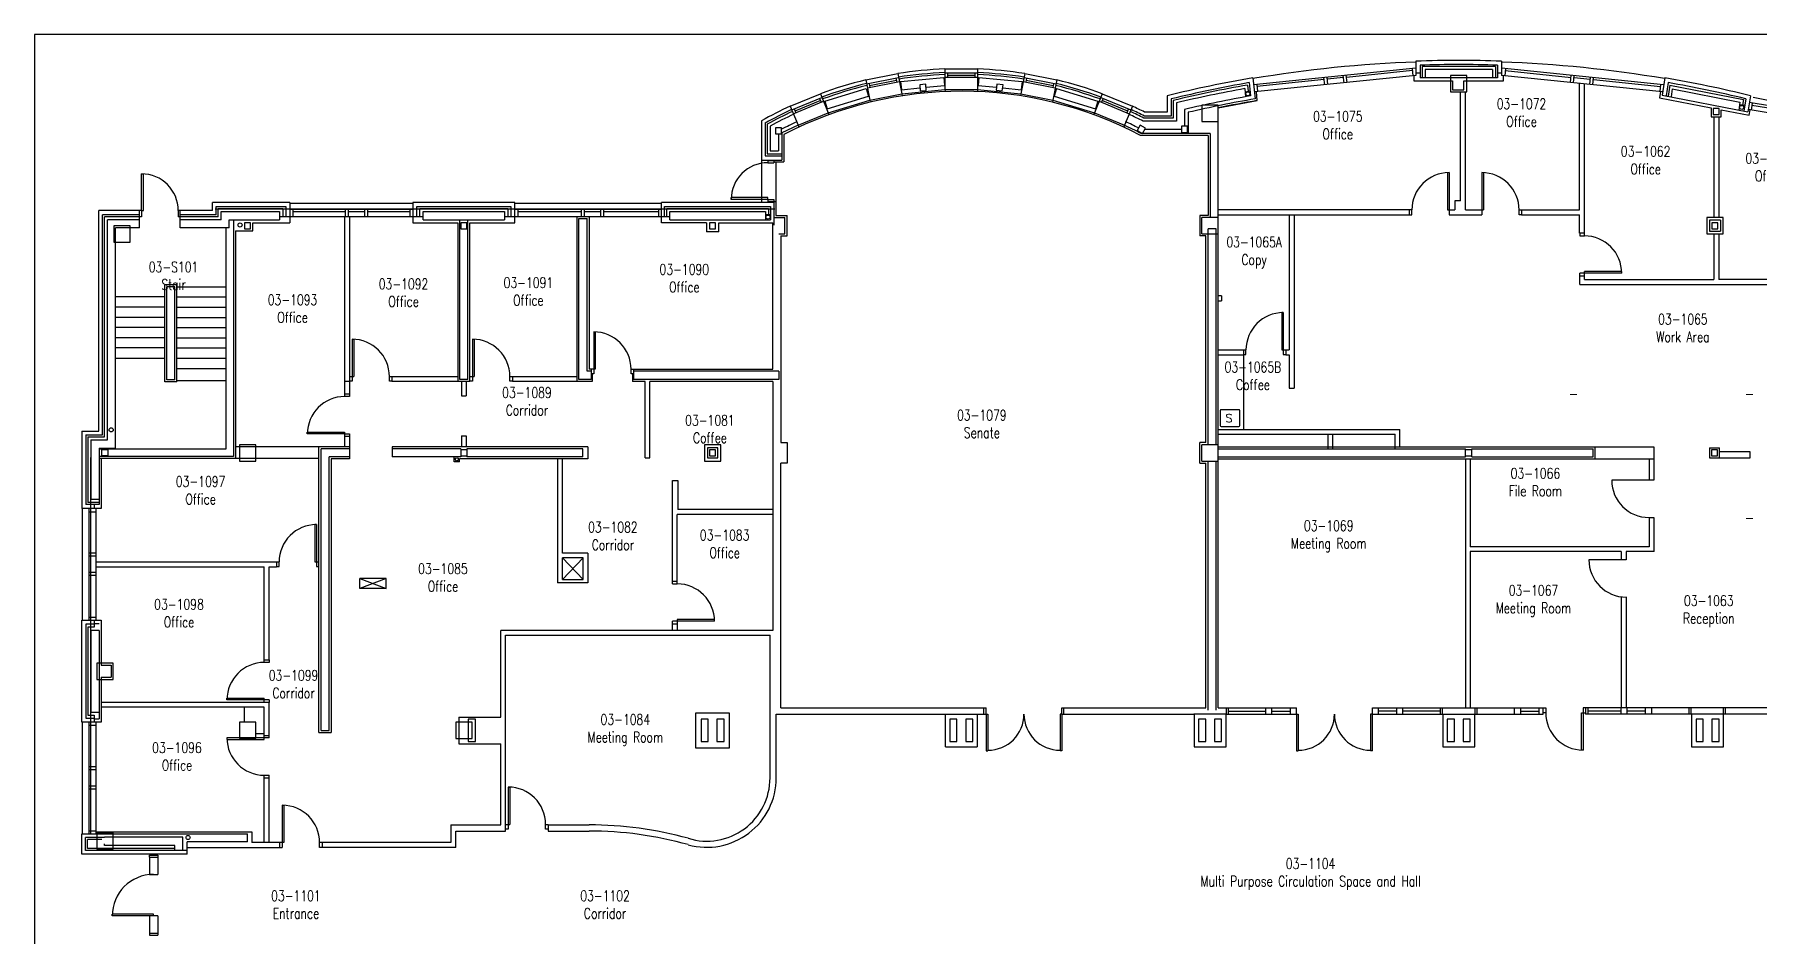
# Model space of a CAD drawing. Extents: x 11182 to 734459, y -1391328 to 152085.
# Drawn here: x 179247 to 221500, y 7374 to 29447 of the extents above; entities that cross this region are included whole.
import ezdxf
from ezdxf.enums import TextEntityAlignment as Align

# ---------------------------------------------------------------- set-up
doc = ezdxf.new("R2010")
doc.units = 0
doc.header["$LTSCALE"] = 500
doc.header["$MEASUREMENT"] = 0
doc.layers.add('0_Defpoints', color=106, linetype='CONTINUOUS', plot=False)
for name, color, linetype in [('0_room_data', 7, 'CONTINUOUS'), ('1_Wall_Exist', 251, 'CONTINUOUS'), ('3_Text', 7, 'CONTINUOUS')]:
    doc.layers.add(name, color=color, linetype=linetype)
doc.styles.add('1_200', font='simplex.shx', dxfattribs={"width": 0.75, "height": 460})
doc.styles.add('NOTE', font='romans', dxfattribs={"height": 200})

# ---------------------------------------------------------------- blocks, each defined once
blk = doc.blocks.new('room_data')
at = {"layer": '3_Text', "style": '1_200', "width": 0.75}
for tag, p in [('ROOMNUM', (0, 0)), ('ROOMUSE', (0, -575))]:
    blk.add_attdef(tag, text='', height=345, dxfattribs=at).set_placement(p, align=Align.MIDDLE_CENTER)

msp = doc.modelspace()

# ---------------------------------------------------------------- linework, layer by layer
at = {"layer": '0_Defpoints'}
msp.add_lwpolyline([(179247, 29447), (179247, -18416), (253217, -18416), (253217, 29447)], close=True, dxfattribs=at)
at = {"layer": '1_Wall_Exist'}
for p, q in [((213104, 28793), (213104, 28446)), ((215204, 28793), (215204, 28446)), ((199620, 28334), (200405, 28490)), ((199620, 28334), (199719, 27838)), ((199640, 28236), (200425, 28392)), ((199713, 28200), (200371, 28330)), ((200361, 28379), (200380, 28281)), ((200405, 28490), (200504, 27995)), ((200474, 28293), (201533, 28397)), ((201533, 28397), (201552, 28198)), ((201562, 28604), (201562, 28099)), ((201562, 28604), (202362, 28604)), ((201562, 28504), (202362, 28504)), ((201562, 28404), (202362, 28404)), ((201627, 28504), (201627, 28404)), ((201627, 28454), (202297, 28454)), ((202297, 28504), (202297, 28404)), ((202362, 28604), (202362, 28099)), ((202391, 28397), (202372, 28198)), ((202391, 28397), (203450, 28293)), ((203519, 28490), (203421, 27995)), ((203500, 28392), (204284, 28236)), ((203519, 28490), (204304, 28334)), ((203563, 28379), (203544, 28281)), ((203554, 28330), (204211, 28200)), ((204304, 28334), (204205, 27838)), ((209108, 28384), (209161, 27870)), ((213104, 28622), (209126, 28215)), ((213104, 28446), (209144, 28041)), ((210855, 28341), (209206, 28173)), ((210868, 28217), (210850, 28391)), ((210943, 28225), (210925, 28399)), ((211328, 28390), (210930, 28349)), ((211341, 28266), (211323, 28440)), ((211415, 28273), (211397, 28447)), ((213017, 28563), (211403, 28397)), ((213012, 28612), (213029, 28438)), ((213054, 28441), (213054, 28311)), ((213054, 28311), (214004, 28311)), ((213104, 28506), (213204, 28506)), ((213204, 28696), (213204, 28386)), ((215104, 28386), (213204, 28386)), ((215054, 28661), (213254, 28661)), ((213254, 28661), (213254, 28386)), ((214981, 28586), (213329, 28586)), ((213329, 28586), (213329, 28386)), ((214354, 28441), (213954, 28441)), ((213954, 28441), (213954, 28041)), ((214004, 28311), (214004, 28091)), ((214274, 28091), (214274, 28311)), ((214274, 28311), (215254, 28311)), ((214354, 28041), (214354, 28441)), ((214981, 28586), (214979, 28386)), ((215054, 28661), (215054, 28386)), ((215104, 28696), (215104, 28386)), ((215104, 28506), (215204, 28506)), ((219175, 28216), (215204, 28622)), ((219148, 28042), (215204, 28446)), ((215254, 28311), (215254, 28441)), ((215297, 28612), (215279, 28438)), ((215292, 28563), (216906, 28397)), ((216893, 28273), (216911, 28447)), ((216968, 28266), (216985, 28440)), ((216980, 28390), (217378, 28349)), ((217365, 28225), (217383, 28399)), ((217440, 28217), (217458, 28391)), ((217453, 28341), (219095, 28173)), ((219200, 28384), (219136, 27963)), ((197769, 27691), (198508, 27997)), ((197807, 27598), (198546, 27904)), ((198508, 27997), (198701, 27530)), ((198614, 27817), (199632, 28126)), ((198672, 27625), (199690, 27934)), ((199632, 28126), (199690, 27934)), ((199659, 28138), (200444, 28294)), ((199704, 28249), (199723, 28151)), ((199719, 27838), (200504, 27995)), ((200474, 28293), (200494, 28094)), ((200494, 28094), (200948, 28139)), ((200504, 27995), (201562, 28099)), ((200504, 27995), (200511, 27945)), ((201091, 28227), (200942, 28214)), ((200942, 28214), (200955, 28065)), ((200955, 28065), (201104, 28078)), ((201104, 28078), (201091, 28227)), ((201098, 28154), (201552, 28198)), ((201562, 28099), (201564, 28049)), ((201562, 28099), (202362, 28099)), ((202362, 28099), (202360, 28049)), ((202362, 28099), (203421, 27995)), ((202372, 28198), (202826, 28154)), ((202836, 28230), (202818, 28081)), ((202818, 28081), (202967, 28063)), ((202985, 28212), (202836, 28230)), ((202967, 28063), (202985, 28212)), ((202976, 28139), (203430, 28094)), ((203421, 27995), (203413, 27945)), ((203421, 27995), (204205, 27838)), ((203450, 28293), (203430, 28094)), ((203480, 28294), (204265, 28138)), ((204220, 28249), (204201, 28151)), ((204292, 28126), (204234, 27934)), ((204234, 27934), (205252, 27625)), ((204292, 28126), (205310, 27817)), ((205416, 27997), (205223, 27530)), ((205378, 27904), (206117, 27598)), ((205416, 27997), (206155, 27691)), ((207008, 27948), (207008, 27548)), ((208909, 28121), (208929, 27921)), ((208917, 28040), (209040, 28067)), ((208975, 28209), (208991, 28056)), ((209020, 28267), (209053, 27943)), ((209215, 27829), (209193, 28046)), ((209201, 28222), (209219, 28048)), ((213954, 28041), (214354, 28041)), ((214004, 28091), (214274, 28091)), ((214196, 25375), (214196, 28041)), ((214316, 25148), (214316, 28041)), ((217113, 25148), (217113, 28251)), ((217233, 24514), (217233, 28238)), ((219098, 28047), (219076, 27899)), ((219076, 27899), (220343, 27650)), ((219100, 28223), (219082, 28049)), ((219136, 27963), (221235, 27551)), ((219284, 28268), (219235, 27944)), ((219325, 28207), (219284, 27934)), ((219325, 28207), (221132, 27852)), ((219387, 28118), (219357, 27920)), ((219387, 28118), (221046, 27792)), ((221300, 27948), (221235, 27551)), ((197769, 27691), (197962, 27224)), ((197845, 27506), (198584, 27812)), ((197867, 27623), (197905, 27531)), ((197886, 27577), (198505, 27833)), ((197962, 27224), (198701, 27530)), ((198486, 27879), (198524, 27787)), ((198614, 27817), (198672, 27625)), ((198701, 27530), (199719, 27838)), ((198701, 27530), (198718, 27483)), ((199719, 27838), (199731, 27790)), ((204205, 27838), (204193, 27790)), ((204205, 27838), (205223, 27530)), ((205223, 27530), (205206, 27483)), ((205223, 27530), (205962, 27224)), ((205310, 27817), (205252, 27625)), ((205340, 27812), (206079, 27506)), ((205438, 27879), (205400, 27787)), ((205419, 27833), (206038, 27577)), ((206155, 27691), (205962, 27224)), ((206057, 27623), (206019, 27531)), ((207008, 27548), (206452, 27548)), ((207108, 27869), (207108, 27448)), ((207158, 27830), (207158, 27398)), ((207233, 27771), (207233, 27323)), ((207433, 27612), (207433, 27198)), ((207523, 27541), (207523, 27023)), ((208258, 27714), (207858, 27714)), ((207858, 27714), (207858, 27314)), ((208258, 27650), (209215, 27829)), ((208258, 12948), (208258, 27714)), ((220343, 27650), (220343, 27433)), ((220538, 27633), (220388, 27633)), ((220388, 27633), (220388, 27483)), ((220388, 27483), (220538, 27483)), ((220538, 27483), (220538, 27633)), ((220588, 27433), (220588, 27602)), ((220588, 27602), (221272, 27468)), ((221046, 27792), (221014, 27595)), ((221159, 27706), (221036, 27726)), ((221132, 27852), (221110, 27714)), ((221186, 27872), (221137, 27571)), ((225249, 26947), (221244, 27607)), ((225268, 27121), (221272, 27780)), ((221272, 27468), (221293, 27599)), ((221346, 27768), (221318, 27595)), ((221338, 27718), (222991, 27446)), ((197066, 27332), (197066, 25332)), ((197156, 27279), (197156, 26472)), ((197206, 27249), (197206, 26522)), ((197281, 27205), (197281, 26597)), ((197556, 27160), (197406, 27160)), ((197406, 27160), (197406, 27010)), ((197556, 27010), (197556, 27160)), ((197962, 27224), (197564, 27041)), ((197962, 27224), (197983, 27178)), ((205962, 27224), (205941, 27178)), ((206343, 27225), (206269, 27094)), ((206269, 27094), (206400, 27021)), ((206474, 27151), (206343, 27225)), ((206400, 27021), (206474, 27151)), ((207233, 27323), (206420, 27323)), ((207158, 27398), (206438, 27398)), ((207108, 27448), (206450, 27448)), ((207358, 27123), (206458, 27123)), ((207508, 27198), (207358, 27198)), ((207358, 27198), (207358, 27048)), ((207358, 27048), (207508, 27048)), ((207508, 27048), (207508, 27198)), ((207858, 27314), (208258, 27314)), ((220343, 27433), (220588, 27433)), ((220405, 27433), (220405, 24962)), ((220525, 27433), (220525, 24962)), ((197406, 27010), (197556, 27010)), ((197481, 27010), (197481, 26597)), ((197564, 27041), (197564, 26372)), ((197614, 26997), (197614, 26331)), ((208008, 26973), (206356, 26973)), ((208058, 27023), (206369, 27023)), ((208008, 26973), (208008, 25012)), ((208058, 27023), (208058, 24962)), ((197066, 26372), (197564, 26372)), ((197156, 26472), (197564, 26472)), ((197206, 26522), (197564, 26522)), ((197221, 26356), (197371, 26356)), ((197221, 26356), (197221, 26306)), ((197221, 26306), (197371, 26306)), ((197281, 26597), (197481, 26597)), ((197371, 26356), (197371, 26306)), ((197371, 26331), (197614, 26331)), ((197419, 26331), (197419, 25012)), ((181872, 25132), (181872, 26032)), ((181872, 26032), (181916, 26032)), ((181915, 25132), (181915, 26032)), ((213878, 26063), (213878, 25148)), ((213918, 26063), (213918, 25033)), ((214718, 26063), (214718, 25033)), ((214758, 26063), (214758, 25148)), ((196321, 25407), (196321, 25451)), ((197221, 25450), (196321, 25450)), ((197221, 25407), (196321, 25407)), ((197221, 25407), (197221, 25451)), ((197221, 25406), (197371, 25406)), ((197221, 25406), (197221, 25356)), ((197221, 25356), (197419, 25356)), ((197371, 25406), (197371, 25356)), ((214061, 25375), (214061, 25148)), ((214196, 25375), (214061, 25375)), ((180821, 19732), (180821, 25132)), ((181871, 25132), (180821, 25132)), ((180911, 19642), (180911, 25032)), ((181821, 25032), (180911, 25032)), ((180961, 19592), (180961, 24982)), ((181871, 24982), (180961, 24982)), ((181821, 24707), (181821, 25132)), ((181871, 25132), (181871, 24982)), ((181872, 25132), (181916, 25132)), ((182771, 25132), (182771, 24982)), ((183606, 25132), (182771, 25132)), ((183746, 24982), (182771, 24982)), ((182821, 24707), (182821, 25132)), ((183696, 25032), (182821, 25032)), ((183606, 25132), (183606, 25332)), ((185506, 25332), (183606, 25332)), ((183674, 25178), (197390, 25178)), ((183696, 25232), (185406, 25232)), ((183696, 25032), (183696, 25232)), ((183746, 25182), (185331, 25182)), ((183746, 24982), (183746, 25182)), ((183821, 25107), (185256, 25107)), ((183821, 24907), (183821, 25107)), ((185256, 25107), (185256, 24907)), ((185256, 24987), (188770, 24987)), ((185331, 25182), (185331, 24987)), ((185406, 25232), (185406, 24987)), ((185506, 25332), (185506, 24832)), ((185506, 25312), (188520, 25312)), ((188520, 25162), (185506, 25162)), ((185581, 25162), (185581, 24987)), ((185581, 25112), (186871, 25112)), ((186849, 24987), (186849, 20578)), ((186871, 24987), (186871, 25162)), ((186946, 24987), (186946, 25162)), ((186946, 25112), (187346, 25112)), ((186969, 24987), (186969, 20948)), ((187346, 24987), (187346, 25162)), ((187421, 24987), (187421, 25162)), ((187421, 25112), (188445, 25112)), ((188445, 25162), (188445, 24987)), ((191020, 25332), (188520, 25332)), ((188520, 25332), (188520, 24832)), ((188620, 24987), (188620, 25232)), ((188620, 25232), (190920, 25232)), ((188695, 25182), (190845, 25182)), ((188695, 24987), (188695, 25182)), ((188770, 25107), (190770, 25107)), ((188770, 24907), (188770, 25107)), ((190770, 25107), (190770, 24907)), ((190770, 24987), (194816, 24987)), ((190845, 25182), (190845, 24987)), ((190920, 25232), (190920, 24987)), ((191020, 24832), (191020, 25332)), ((191020, 25312), (194616, 25312)), ((194616, 25162), (191020, 25162)), ((191095, 25162), (191095, 24987)), ((191095, 25112), (192651, 25112)), ((192540, 24987), (192540, 20948)), ((192590, 20998), (192590, 24937)), ((192590, 24937), (192790, 24937)), ((192651, 24987), (192651, 25162)), ((192726, 24987), (192726, 25162)), ((192726, 25112), (193126, 25112)), ((192790, 21198), (192790, 24937)), ((192840, 24987), (192840, 21248)), ((193126, 24987), (193126, 25162)), ((193201, 24987), (193201, 25162)), ((193201, 25112), (194541, 25112)), ((194541, 25162), (194541, 24987)), ((197369, 25332), (194616, 25332)), ((194616, 24832), (194616, 25332)), ((194691, 24987), (194691, 25232)), ((194691, 25232), (197286, 25232)), ((194741, 24987), (194741, 25182)), ((194741, 25182), (197236, 25182)), ((194816, 24907), (194816, 25107)), ((194816, 25107), (197161, 25107)), ((197161, 25107), (197161, 24907)), ((197161, 25035), (197286, 25035)), ((197236, 25182), (197236, 25035)), ((197286, 25232), (197286, 24907)), ((197369, 25332), (197369, 24774)), ((197369, 24962), (197640, 24962)), ((197419, 25012), (197690, 25012)), ((197640, 24562), (197640, 24962)), ((197690, 24512), (197690, 25012)), ((207808, 25012), (207808, 24512)), ((208008, 25012), (207808, 25012)), ((207858, 24562), (207858, 24962)), ((208258, 24962), (207858, 24962)), ((213003, 25148), (208259, 25148)), ((208259, 25028), (212941, 25028)), ((209999, 25028), (209999, 21719)), ((210119, 25028), (210119, 20779)), ((212941, 25148), (212941, 25028)), ((212941, 25033), (213003, 25033)), ((213003, 25033), (213003, 25148)), ((213878, 25148), (214061, 25148)), ((213918, 25033), (214718, 25033)), ((214316, 25148), (214758, 25148)), ((215633, 25148), (217113, 25148)), ((215633, 25033), (215633, 25148)), ((215695, 25033), (215633, 25033)), ((215695, 25148), (215695, 25028)), ((215695, 25028), (217113, 25028)), ((217113, 24576), (217113, 25028)), ((220630, 24962), (220230, 24962)), ((220230, 24962), (220230, 24562)), ((220630, 24562), (220630, 24962)), ((181036, 19517), (181036, 24907)), ((181821, 24907), (181036, 24907)), ((181591, 24762), (181191, 24762)), ((181191, 24762), (181191, 24362)), ((181236, 19317), (181236, 24707)), ((181821, 24707), (181236, 24707)), ((181591, 24362), (181591, 24762)), ((183821, 24907), (182821, 24907)), ((184021, 24707), (182821, 24707)), ((183939, 24707), (183939, 19288)), ((184021, 24907), (185256, 24907)), ((184021, 24707), (184021, 24907)), ((184121, 24907), (184121, 19108)), ((184171, 24637), (184171, 19058)), ((184171, 24637), (184595, 24637)), ((184545, 24837), (184395, 24837)), ((184395, 24837), (184395, 24687)), ((184395, 24687), (184545, 24687)), ((184545, 24687), (184545, 24837)), ((184595, 24637), (184595, 24832)), ((184595, 24832), (185506, 24832)), ((188520, 24832), (189620, 24832)), ((188770, 24907), (190770, 24907)), ((189620, 24832), (189620, 20948)), ((189670, 20998), (189670, 24907)), ((189845, 24837), (189695, 24837)), ((189695, 24837), (189695, 24687)), ((189695, 24687), (189845, 24687)), ((189845, 24687), (189845, 24837)), ((189870, 20998), (189870, 24907)), ((189920, 20948), (189920, 24832)), ((189920, 24832), (191020, 24832)), ((195716, 24832), (194616, 24832)), ((194816, 24907), (197286, 24907)), ((195716, 24832), (195716, 24612)), ((196016, 24612), (195716, 24612)), ((195941, 24837), (195791, 24837)), ((195791, 24837), (195791, 24687)), ((195791, 24687), (195941, 24687)), ((195941, 24687), (195941, 24837)), ((196016, 24832), (197340, 24832)), ((196016, 24612), (196016, 24832)), ((197340, 21248), (197340, 24832)), ((197490, 24562), (197640, 24562)), ((197540, 24512), (197540, 19448)), ((197540, 24512), (197690, 24512)), ((207958, 24512), (207808, 24512)), ((207858, 24562), (208258, 24562)), ((207958, 19448), (207958, 24512)), ((208008, 19398), (208008, 24687)), ((208208, 24687), (208008, 24687)), ((208208, 19398), (208208, 24687)), ((217233, 24576), (217113, 24576)), ((217118, 24576), (217118, 24514)), ((217118, 24514), (217233, 24514)), ((220230, 24562), (220630, 24562)), ((220565, 24897), (220302, 24897)), ((220302, 24897), (220302, 24627)), ((220302, 24627), (220565, 24627)), ((220505, 24837), (220355, 24837)), ((220355, 24837), (220355, 24687)), ((220355, 24687), (220505, 24687)), ((220405, 24562), (220405, 23445)), ((220505, 24687), (220505, 24837)), ((220525, 24562), (220525, 23445)), ((220565, 24897), (220565, 24627)), ((181191, 24362), (181591, 24362)), ((182739, 23317), (182439, 23317)), ((182439, 20936), (182439, 23317)), ((182689, 23267), (182489, 23267)), ((182489, 20986), (182489, 23267)), ((182689, 20986), (182689, 23267)), ((182739, 20936), (182739, 23317)), ((182739, 23267), (183939, 23267)), ((217118, 23325), (217118, 23599)), ((218148, 23599), (217118, 23599)), ((217118, 23536), (217233, 23536)), ((217118, 23325), (222302, 23325)), ((218148, 23639), (217233, 23639)), ((217233, 23445), (217233, 23639)), ((217233, 23445), (220405, 23445)), ((222365, 23445), (220525, 23445)), ((182439, 23017), (181239, 23017)), ((182739, 23017), (183939, 23017)), ((208342, 23042), (208258, 23042)), ((208258, 22922), (208342, 22922)), ((208342, 23042), (208342, 22922)), ((182439, 22767), (181239, 22767)), ((182439, 22517), (181239, 22517)), ((182739, 22767), (183939, 22767)), ((182739, 22517), (183939, 22517)), ((209814, 22634), (209814, 21719)), ((209854, 22634), (209814, 22634)), ((209854, 22634), (209854, 21604)), ((182439, 22267), (181239, 22267)), ((182439, 22017), (181239, 22017)), ((182739, 22267), (183939, 22267)), ((182739, 22017), (183939, 22017)), ((187031, 21983), (187031, 20953)), ((187031, 21983), (187071, 21983)), ((187071, 21983), (187071, 21068)), ((189983, 21983), (189983, 20953)), ((189983, 21983), (190023, 21983)), ((190023, 21983), (190023, 21068)), ((192952, 22163), (192952, 21133)), ((192952, 22163), (192992, 22163)), ((192992, 22163), (192992, 21248)), ((182439, 21767), (181239, 21767)), ((182739, 21767), (183939, 21767)), ((208257, 21719), (208939, 21719)), ((208257, 21599), (208876, 21599)), ((208876, 21719), (208876, 19769)), ((208876, 21604), (208939, 21604)), ((208939, 21604), (208939, 21719)), ((209814, 21719), (209999, 21719)), ((209854, 21604), (209916, 21604)), ((209916, 21719), (209916, 21599)), ((209916, 21599), (209999, 21599)), ((209999, 21599), (209999, 20779)), ((181239, 21517), (182439, 21517)), ((182739, 21517), (183939, 21517)), ((182739, 21267), (183939, 21267)), ((192890, 21198), (192790, 21198)), ((192992, 21248), (192840, 21248)), ((192890, 21248), (192890, 20998)), ((192952, 21133), (192890, 21133)), ((192915, 21133), (192915, 20948)), ((193867, 21248), (197340, 21248)), ((193867, 21133), (193867, 21248)), ((193930, 21133), (193867, 21133)), ((193905, 21133), (193905, 20948)), ((193930, 21248), (193930, 20998)), ((197490, 21198), (193930, 21198)), ((197490, 21198), (197490, 20998)), ((182739, 20936), (182439, 20936)), ((182689, 20986), (182489, 20986)), ((182739, 20967), (183939, 20967)), ((186969, 20948), (186849, 20948)), ((186964, 20948), (186964, 20578)), ((186969, 21068), (187071, 21068)), ((187031, 20953), (186969, 20953)), ((187946, 21068), (189620, 21068)), ((187946, 20953), (187946, 21068)), ((188009, 20953), (187946, 20953)), ((188009, 21068), (188009, 20948)), ((189920, 20948), (188009, 20948)), ((189870, 20998), (189670, 20998)), ((189710, 20948), (189710, 20598)), ((189830, 20948), (189830, 20598)), ((189920, 21068), (190023, 21068)), ((189983, 20953), (189920, 20953)), ((190898, 21068), (192540, 21068)), ((190898, 20953), (190898, 21068)), ((190960, 20953), (190898, 20953)), ((190960, 21068), (190960, 20948)), ((192915, 20948), (190960, 20948)), ((192890, 20998), (192590, 20998)), ((194210, 20948), (193905, 20948)), ((197490, 20998), (193930, 20998)), ((194210, 19073), (194210, 20948)), ((194330, 19073), (194330, 20948)), ((197340, 20948), (194330, 20948)), ((197340, 20948), (197340, 14848)), ((209999, 20779), (210119, 20779)), ((186849, 20640), (186964, 20640)), ((186964, 20578), (186849, 20578)), ((189710, 20598), (189830, 20598)), ((208304, 20231), (208304, 19866)), ((208763, 20256), (208329, 20256)), ((208788, 19866), (208788, 20231)), ((180406, 19732), (180821, 19732)), ((180406, 19732), (180406, 17832)), ((180506, 19642), (180911, 19642)), ((180506, 19642), (180506, 17932)), ((180556, 19592), (180961, 19592)), ((180556, 19592), (180556, 17982)), ((180631, 19517), (181036, 19517)), ((180631, 19517), (180631, 18057)), ((185934, 19663), (185934, 19703)), ((185934, 19703), (186849, 19703)), ((186849, 19663), (185934, 19663)), ((186849, 19703), (186849, 19348)), ((186849, 19663), (186964, 19663)), ((186964, 19600), (186849, 19600)), ((186964, 19663), (186964, 19348)), ((189710, 19618), (189830, 19618)), ((189710, 19618), (189710, 19348)), ((189830, 19618), (189830, 19348)), ((197540, 19448), (197690, 19448)), ((197690, 19448), (197690, 18948)), ((207958, 19448), (207808, 19448)), ((207808, 18948), (207808, 19448)), ((208259, 19769), (212711, 19769)), ((208259, 19654), (212591, 19654)), ((208329, 19841), (208763, 19841)), ((210951, 19298), (210951, 19654)), ((211066, 19298), (211066, 19654)), ((212591, 19298), (212591, 19654)), ((212711, 19348), (212711, 19769)), ((180626, 9858), (180626, 19082)), ((180831, 19317), (181236, 19317)), ((180831, 19317), (180831, 17932)), ((183939, 19288), (180831, 19288)), ((184121, 19108), (180831, 19108)), ((186220, 19058), (180831, 19058)), ((180881, 19058), (180881, 17832)), ((180901, 19123), (180901, 19273)), ((181051, 19273), (180901, 19273)), ((181051, 19123), (180901, 19123)), ((181051, 19123), (181051, 19273)), ((186970, 19348), (184171, 19348)), ((184270, 19398), (184270, 18998)), ((184670, 19398), (184270, 19398)), ((184670, 18998), (184670, 19398)), ((186220, 12348), (186220, 19348)), ((186270, 12398), (186270, 19298)), ((186970, 19298), (186270, 19298)), ((186470, 12398), (186470, 19098)), ((186970, 19098), (186470, 19098)), ((186520, 19048), (186520, 12348)), ((186970, 19048), (186520, 19048)), ((186970, 19348), (186970, 19048)), ((188010, 19348), (188010, 19098)), ((192810, 19348), (188010, 19348)), ((189696, 19298), (188010, 19298)), ((189696, 19098), (188010, 19098)), ((189530, 18975), (189530, 19098)), ((189662, 18975), (189662, 19048)), ((192810, 19048), (189662, 19048)), ((189696, 19298), (189696, 19098)), ((189845, 19272), (189696, 19272)), ((189696, 19123), (189845, 19123)), ((189845, 19298), (189845, 19098)), ((192690, 19298), (189845, 19298)), ((192690, 19098), (189845, 19098)), ((192065, 19048), (192065, 16013)), ((192185, 16743), (192185, 19048)), ((192690, 19098), (192690, 19298)), ((192810, 19348), (192810, 19048)), ((194210, 19073), (194330, 19073)), ((196066, 19398), (195666, 19398)), ((195666, 19398), (195666, 18998)), ((195741, 19323), (195741, 19073)), ((195991, 19323), (195741, 19323)), ((195741, 19073), (195991, 19073)), ((195941, 19273), (195791, 19273)), ((195791, 19273), (195791, 19123)), ((195791, 19123), (195941, 19123)), ((195941, 19123), (195941, 19273)), ((195991, 19073), (195991, 19323)), ((196066, 18998), (196066, 19398)), ((207858, 18998), (207858, 19398)), ((208258, 19398), (207858, 19398)), ((208259, 19348), (218936, 19348)), ((208259, 19298), (214322, 19298)), ((208259, 19098), (214322, 19098)), ((208259, 19048), (218936, 19048)), ((214316, 19048), (214316, 12948)), ((214322, 19098), (214322, 19298)), ((214471, 19272), (214322, 19272)), ((214322, 19123), (214471, 19123)), ((214436, 19048), (214436, 16898)), ((214471, 19098), (214471, 19298)), ((214471, 19298), (217447, 19298)), ((214471, 19098), (217447, 19098)), ((217447, 19098), (217447, 19298)), ((217497, 19048), (217497, 19348)), ((218816, 19048), (218816, 18528)), ((218936, 19348), (218936, 18528)), ((220295, 19324), (220295, 19073)), ((220295, 19324), (220545, 19324)), ((220295, 19073), (221295, 19073)), ((220495, 19273), (220345, 19273)), ((220345, 19273), (220345, 19123)), ((220494, 19272), (220345, 19272)), ((220345, 19272), (220345, 19123)), ((220345, 19123), (220494, 19123)), ((220345, 19123), (220495, 19123)), ((220495, 19123), (220495, 19273)), ((220545, 19073), (220545, 19324)), ((221295, 19223), (220545, 19223)), ((221295, 19073), (221295, 19223)), ((184270, 18998), (184670, 18998)), ((189662, 18975), (189530, 18975)), ((195666, 18998), (196066, 18998)), ((197690, 18948), (197540, 18948)), ((197540, 12948), (197540, 18948)), ((207808, 18948), (207958, 18948)), ((207858, 18998), (208258, 18998)), ((207958, 12948), (207958, 18948)), ((208008, 12898), (208008, 18998)), ((208208, 12898), (208208, 18998)), ((194884, 15988), (194884, 18518)), ((194884, 18518), (195016, 18518)), ((195016, 18518), (195016, 17808)), ((218936, 18528), (217902, 18528)), ((180881, 17832), (180406, 17832)), ((180426, 15099), (180426, 17832)), ((180831, 17932), (180506, 17932)), ((180831, 17982), (180556, 17982)), ((180576, 17832), (180576, 15099)), ((180576, 17757), (180751, 17757)), ((180831, 18057), (180631, 18057)), ((180706, 17932), (180706, 17832)), ((180751, 17832), (180751, 15099)), ((197340, 17808), (195016, 17808)), ((186118, 17440), (186118, 16525)), ((186158, 17440), (186118, 17440)), ((186158, 17440), (186158, 16410)), ((197340, 17688), (194999, 17688)), ((194999, 15988), (194999, 17688)), ((218816, 17614), (218816, 16898)), ((218816, 17614), (218936, 17614)), ((218936, 17618), (218936, 16778)), ((180751, 16740), (180576, 16740)), ((180751, 16665), (180576, 16665)), ((180751, 16525), (185243, 16525)), ((185180, 16525), (185180, 16405)), ((185243, 16410), (185243, 16525)), ((186118, 16525), (186220, 16525)), ((192810, 16743), (192185, 16743)), ((192691, 16623), (192191, 16623)), ((192191, 16623), (192691, 16098)), ((192691, 16623), (192191, 16098)), ((192191, 16098), (192191, 16623)), ((192691, 16098), (192691, 16623)), ((192810, 16743), (192810, 16013)), ((218816, 16898), (214436, 16898)), ((214436, 16778), (214436, 12948)), ((218136, 16778), (214436, 16778)), ((218256, 16578), (217342, 16578)), ((218136, 16778), (218136, 16578)), ((218256, 16778), (218256, 16578)), ((218941, 16778), (218256, 16778)), ((180751, 16265), (180576, 16265)), ((180751, 16190), (180576, 16190)), ((180751, 16405), (184880, 16405)), ((184880, 14063), (184880, 16405)), ((185000, 14126), (185000, 16405)), ((185000, 16405), (185180, 16405)), ((185180, 16410), (185243, 16410)), ((186158, 16410), (186220, 16410)), ((187870, 16123), (187220, 16123)), ((187220, 15878), (187220, 16123)), ((187220, 16123), (187870, 15878)), ((187870, 16123), (187220, 15878)), ((187870, 15878), (187870, 16123)), ((192191, 16098), (192691, 16098)), ((187870, 15878), (187220, 15878)), ((192810, 16013), (192065, 16013)), ((194999, 16050), (194884, 16050)), ((194884, 15988), (194999, 15988)), ((218136, 15672), (218136, 12948)), ((218256, 15668), (218256, 12948)), ((180406, 12599), (180406, 15099)), ((180406, 15099), (180881, 15099)), ((180506, 14999), (180506, 12699)), ((180706, 14999), (180506, 14999)), ((180706, 14924), (180556, 14924)), ((180556, 14924), (180556, 12774)), ((180576, 15174), (180751, 15174)), ((180831, 14849), (180631, 14849)), ((180631, 14849), (180631, 12849)), ((180706, 15099), (180706, 14924)), ((180706, 15016), (180831, 15016)), ((180831, 14849), (180831, 12682)), ((180881, 15099), (180881, 13999)), ((197340, 14848), (190674, 14848)), ((190674, 12723), (190674, 14848)), ((194884, 14848), (194884, 15073)), ((195914, 15073), (194884, 15073)), ((194884, 15010), (194999, 15010)), ((194999, 15113), (194999, 14848)), ((195914, 15113), (194999, 15113)), ((195914, 15073), (195914, 15113)), ((190794, 14728), (197275, 14728)), ((190794, 9934), (190794, 14728)), ((197275, 11236), (197275, 14728)), ((181176, 14049), (180776, 14049)), ((180776, 14049), (180776, 13649)), ((180881, 13999), (181126, 13999)), ((181126, 13999), (181126, 13699)), ((181176, 13649), (181176, 14049)), ((184880, 14126), (185000, 14126)), ((184995, 14063), (184880, 14063)), ((184995, 14126), (184995, 14063)), ((180776, 13649), (181176, 13649)), ((180881, 13699), (180881, 12599)), ((180881, 13699), (181126, 13699)), ((183965, 13188), (184880, 13188)), ((183965, 13148), (183965, 13188)), ((184995, 13148), (183965, 13148)), ((184880, 13086), (184880, 13188)), ((184995, 13148), (184995, 13086)), ((180506, 12699), (180706, 12699)), ((180556, 12774), (180706, 12774)), ((180631, 12849), (180831, 12849)), ((180706, 12774), (180706, 12599)), ((180706, 12682), (180831, 12682)), ((185000, 13086), (180881, 13086)), ((184880, 12966), (180881, 12966)), ((184395, 12598), (184395, 12966)), ((184880, 12175), (184880, 12966)), ((185000, 12277), (185000, 13086)), ((189645, 12723), (190674, 12723)), ((189645, 12723), (189645, 12073)), ((195451, 12823), (195451, 11973)), ((196282, 12823), (195451, 12823)), ((196282, 11973), (196282, 12823)), ((197425, 12798), (202568, 12798)), ((197425, 11236), (197425, 12798)), ((197540, 12948), (202568, 12948)), ((201572, 11998), (201572, 12798)), ((202353, 12798), (202353, 11998)), ((202518, 12798), (202518, 12948)), ((202568, 12798), (202568, 12948)), ((202569, 12798), (202569, 11898)), ((202569, 12798), (202613, 12798)), ((202612, 12798), (202612, 11898)), ((204427, 12798), (204383, 12798)), ((204384, 12798), (204384, 11898)), ((204427, 12798), (204427, 11898)), ((204428, 12798), (204428, 12948)), ((204428, 12948), (207958, 12948)), ((204428, 12798), (207659, 12798)), ((204478, 12798), (204478, 12949)), ((207659, 12807), (208458, 12807)), ((207668, 12798), (207668, 11998)), ((208449, 12798), (207668, 12798)), ((208258, 12948), (210176, 12948)), ((208449, 11998), (208449, 12798)), ((208458, 12798), (208458, 12948)), ((208458, 12798), (210176, 12798)), ((208508, 12798), (208508, 12948)), ((208508, 12873), (209426, 12873)), ((209426, 12798), (209426, 12948)), ((209576, 12798), (209576, 12948)), ((209576, 12873), (210026, 12873)), ((210026, 12798), (210026, 12948)), ((210176, 12798), (210176, 12948)), ((210177, 12798), (210221, 12798)), ((210177, 12798), (210177, 11898)), ((210220, 12798), (210220, 11898)), ((212035, 12798), (211991, 12798)), ((211992, 12798), (211992, 11898)), ((212035, 12798), (212035, 11898)), ((212036, 12798), (212036, 12948)), ((212036, 12948), (216284, 12948)), ((212036, 12798), (216222, 12798)), ((212186, 12798), (212186, 12949)), ((212636, 12873), (212186, 12873)), ((212636, 12798), (212636, 12948)), ((212786, 12798), (212786, 12948)), ((213705, 12873), (212786, 12873)), ((213705, 12798), (213705, 12948)), ((213755, 12798), (213755, 12948)), ((213764, 12798), (213764, 11998)), ((214545, 11998), (214545, 12798)), ((214554, 12798), (214554, 12948)), ((214604, 12798), (214604, 12948)), ((215522, 12798), (215522, 12948)), ((215672, 12798), (215672, 12948)), ((215672, 12873), (216122, 12873)), ((216122, 12798), (216122, 12948)), ((216222, 12798), (216222, 12948)), ((216284, 12833), (216222, 12833)), ((216284, 12948), (216284, 12833)), ((217159, 11918), (217159, 12833)), ((217159, 12833), (217262, 12833)), ((222353, 12948), (217199, 12948)), ((217199, 12948), (217199, 11918)), ((217262, 12948), (217262, 12798)), ((222290, 12798), (217262, 12798)), ((217319, 12948), (217319, 12798)), ((218132, 12873), (217319, 12873)), ((218132, 12798), (218132, 12948)), ((218282, 12798), (218282, 12949)), ((218732, 12873), (218282, 12873)), ((218732, 12798), (218732, 12948)), ((218882, 12798), (218882, 12948)), ((219801, 12798), (219801, 12948)), ((219851, 12798), (219851, 12948)), ((219860, 12798), (219860, 11998)), ((220641, 11998), (220641, 12948)), ((220691, 12798), (220691, 12948)), ((180881, 12599), (180406, 12599)), ((180426, 9866), (180426, 12599)), ((180576, 12599), (180576, 9866)), ((180576, 12524), (180751, 12524)), ((180751, 12599), (180751, 9866)), ((184270, 12598), (184270, 12198)), ((184670, 12598), (184270, 12598)), ((184670, 12198), (184670, 12598)), ((184670, 12323), (184880, 12323)), ((184880, 12277), (185000, 12277)), ((184995, 12215), (184995, 12277)), ((186220, 12348), (186520, 12348)), ((186270, 12398), (186470, 12398)), ((189970, 12598), (189570, 12598)), ((189570, 12598), (189570, 12198)), ((190053, 12673), (189878, 12673)), ((189878, 12673), (189878, 12123)), ((189970, 12198), (189970, 12598)), ((190053, 12123), (190053, 12673)), ((195759, 12673), (195584, 12673)), ((195584, 12673), (195584, 12123)), ((195759, 12123), (195759, 12673)), ((196149, 12673), (195974, 12673)), ((195974, 12673), (195974, 12123)), ((196149, 12123), (196149, 12673)), ((201855, 12673), (201680, 12673)), ((201680, 12673), (201680, 12123)), ((201855, 12123), (201855, 12673)), ((202245, 12673), (202070, 12673)), ((202070, 12673), (202070, 12123)), ((202245, 12123), (202245, 12673)), ((207951, 12673), (207776, 12673)), ((207776, 12673), (207776, 12123)), ((207951, 12123), (207951, 12673)), ((208341, 12673), (208166, 12673)), ((208166, 12673), (208166, 12123)), ((208341, 12123), (208341, 12673)), ((214047, 12673), (213872, 12673)), ((213872, 12673), (213872, 12123)), ((214047, 12123), (214047, 12673)), ((214437, 12673), (214262, 12673)), ((214262, 12673), (214262, 12123)), ((214437, 12123), (214437, 12673)), ((220143, 12673), (219968, 12673)), ((219968, 12673), (219968, 12123)), ((220143, 12123), (220143, 12673)), ((220533, 12673), (220358, 12673)), ((220358, 12673), (220358, 12123)), ((220533, 12123), (220533, 12673)), ((184995, 12215), (183965, 12215)), ((183965, 12215), (183965, 12175)), ((183965, 12175), (184880, 12175)), ((184270, 12198), (184670, 12198)), ((189570, 12198), (189970, 12198)), ((189645, 12073), (190674, 12073)), ((189878, 12123), (190053, 12123)), ((190674, 10084), (190674, 12073)), ((195451, 11973), (196282, 11973)), ((195584, 12123), (195759, 12123)), ((195974, 12123), (196149, 12123)), ((201572, 11998), (202353, 11998)), ((201680, 12123), (201855, 12123)), ((202070, 12123), (202245, 12123)), ((202569, 11898), (202613, 11898)), ((204428, 11898), (204384, 11898)), ((207668, 11998), (208449, 11998)), ((207776, 12123), (207951, 12123)), ((208166, 12123), (208341, 12123)), ((210177, 11898), (210221, 11898)), ((212036, 11898), (211992, 11898)), ((213764, 11998), (214545, 11998)), ((213872, 12123), (214047, 12123)), ((214262, 12123), (214437, 12123)), ((217199, 11918), (217159, 11918)), ((219860, 11998), (220641, 11998)), ((219968, 12123), (220143, 12123)), ((220358, 12123), (220533, 12123)), ((180751, 11507), (180576, 11507)), ((180751, 11432), (180576, 11432)), ((180751, 11032), (180576, 11032)), ((184880, 11300), (185000, 11300)), ((184880, 9649), (184880, 11300)), ((184880, 11237), (185000, 11237)), ((184995, 11237), (184995, 11300)), ((185000, 9649), (185000, 11237)), ((190857, 11011), (190897, 11011)), ((190857, 11011), (190857, 9981)), ((190897, 11011), (190897, 10096)), ((180751, 10957), (180576, 10957)), ((185320, 10564), (185320, 9534)), ((185320, 10564), (185360, 10564)), ((185360, 10564), (185360, 9649)), ((180406, 9366), (180406, 9866)), ((180406, 9866), (184470, 9866)), ((180496, 9456), (180496, 9776)), ((180966, 9776), (180496, 9776)), ((180546, 9506), (180546, 9726)), ((180901, 9726), (180546, 9726)), ((180576, 9941), (180751, 9941)), ((180751, 9916), (184570, 9916)), ((181176, 9891), (180776, 9891)), ((180776, 9891), (180776, 9491)), ((182886, 9781), (180966, 9781)), ((181176, 9491), (181176, 9891)), ((182886, 9466), (182886, 9781)), ((184470, 9666), (184470, 9868)), ((184570, 9916), (184570, 9649)), ((189455, 10086), (189455, 9649)), ((189455, 10084), (190674, 10084)), ((189570, 9534), (189570, 9934)), ((189570, 9934), (190794, 9934)), ((190794, 10096), (190897, 10096)), ((190857, 9981), (190794, 9981)), ((191772, 10096), (191834, 10096)), ((191772, 9981), (191772, 10096)), ((191834, 9981), (191772, 9981)), ((191834, 10096), (191834, 9934)), ((191834, 10084), (192839, 10084)), ((191834, 9934), (192839, 9934)), ((182986, 9366), (180406, 9366)), ((182986, 9456), (180496, 9456)), ((182686, 9506), (180546, 9506)), ((180776, 9491), (181176, 9491)), ((180966, 9581), (180966, 9616)), ((182686, 9581), (180966, 9581)), ((182067, 9343), (182267, 9343)), ((182067, 9293), (182067, 9343)), ((182267, 9343), (182267, 8870)), ((182686, 9466), (182686, 9581)), ((182686, 9466), (182886, 9466)), ((182986, 9366), (182986, 9666)), ((184470, 9666), (182986, 9666)), ((182986, 9534), (185320, 9534)), ((185360, 9649), (184570, 9649)), ((185258, 9534), (185258, 9649)), ((189455, 9649), (186235, 9649)), ((186235, 9534), (186235, 9649)), ((189570, 9534), (186235, 9534)), ((186298, 9649), (186298, 9534)), ((182067, 9293), (182267, 9293)), ((182067, 9292), (182067, 8870)), ((182067, 8870), (182267, 8870)), ((181151, 7854), (181151, 7898)), ((182167, 7897), (181151, 7897)), ((182267, 7854), (181151, 7854)), ((182067, 7854), (182067, 7383)), ((182167, 7853), (182167, 7897)), ((182267, 7854), (182267, 7434)), ((182067, 7433), (182267, 7433)), ((182067, 7383), (182267, 7383)), ((182267, 7433), (182267, 7383))]:
    msp.add_line(p, q, dxfattribs=at)
for centre, radius in [((208985, 27993), 50), ((221088, 27660), 50), ((197225, 24974), 50), ((184285, 24780), 50), ((181127, 19761), 50), ((189598, 19040), 37.5), ((183011, 9776), 50)]:
    msp.add_circle(centre, radius, dxfattribs=at)
for centre, radius, start, end in [((214154, -1341), 30132, 91.9972, 99.6368), ((214154, -1246), 30057, 87.9961, 92.0022), ((214154, -1341), 30132, 80.3649, 88.0028), ((201962, 18612), 10000, 103.5424, 110.2076), ((201962, 18612), 10000, 92.2924, 98.9576), ((201962, 18612), 9910, 92.3133, 98.9367), ((201962, 18612), 9860, 92.325, 98.925), ((201962, 18612), 10000, 81.0424, 87.7076), ((201962, 18612), 9910, 81.0633, 87.6867), ((201962, 18612), 9860, 81.075, 87.675), ((201962, 18612), 10000, 69.7924, 76.4576), ((214154, -1189), 30000, 99.6832, 103.7803), ((214154, -1189), 29900, 88.179, 91.821), ((214154, -1189), 30000, 76.2197, 80.3168), ((201962, 18612), 9445, 62.2733, 117.4097), ((201962, 18612), 9910, 103.5633, 110.1867), ((201962, 18612), 9860, 103.575, 110.175), ((201962, 18612), 9860, 69.825, 76.425), ((201962, 18612), 9910, 69.8133, 76.4367), ((214154, -1189), 29900, 99.8881, 103.6301), ((214154, -1189), 29850, 99.9911, 103.5546), ((214154, -1189), 29775, 100.1463, 103.441), ((214154, -1189), 29575, 99.9326, 103.1354), ((214154, -1189), 29900, 76.3971, 80.1216), ((231426, 76816), 49925, 258.3766, 269.2902), ((201962, 18612), 10000, 114.7924, 119.3143), ((201962, 18612), 9910, 114.8133, 119.0102), ((201962, 18612), 9860, 114.825, 118.8392), ((201962, 18612), 9785, 114.825, 118.58), ((201962, 18612), 9785, 62.897, 65.175), ((201962, 18612), 9860, 63.0022, 65.175), ((201962, 18612), 9910, 63.0717, 65.1867), ((201962, 18612), 10000, 63.3227, 65.2076), ((214154, -1189), 29485, 99.7503, 102.9966), ((214154, -1189), 29435, 99.6594, 101.5548), ((201962, 18612), 9585, 114.825, 117.3662), ((201962, 18612), 9495, 62.3479, 65.175), ((201962, 18612), 9585, 63.0589, 65.175), ((197221, 25406), 900, 90, 180), ((181871, 25132), 900, 0, 90), ((213918, 25148), 915, 90, 180), ((214718, 25148), 915, 0, 90), ((217233, 23599), 915, 0, 90), ((209854, 21719), 915, 90, 180), ((187031, 21068), 915, 0, 90), ((189983, 21068), 915, 0, 90), ((192952, 21248), 915, 0, 90), ((186849, 19663), 915, 90, 180), ((208329, 20231), 25, 90, 180), ((208329, 19866), 25, 180, 270), ((208763, 20231), 25, 0, 90), ((208763, 19866), 25, 270, 0), ((218816, 18528), 914, 180, 270), ((186158, 16525), 915, 90, 180), ((218256, 16578), 914, 180, 270), ((194999, 15073), 915, 0, 90), ((184880, 13148), 915, 90, 180), ((202612, 12798), 886, 270, 0), ((204384, 12798), 886, 180, 270), ((210220, 12798), 886, 270, 0), ((211992, 12798), 886, 180, 270), ((217199, 12833), 915, 180, 270), ((184880, 12215), 915, 180, 270), ((190857, 10096), 915, 0, 90), ((195727, 11235), 1699, 254.3679, 0.0232), ((195726, 11235), 1549, 252.8476, 0.0115), ((185320, 9649), 915, 0, 90), ((192839, 934), 9150, 74.5976, 90), ((192839, 934), 9000, 74.3344, 90), ((182167, 7854), 1016, 90, 180)]:
    msp.add_arc(centre, radius, start, end, dxfattribs=at)

# ---------------------------------------------------------------- block references
at = {"layer": '0_room_data', "xscale": 0.75, "yscale": 0.75, "zscale": 0.75}
for p, values in [((211188, 27442), {'ROOMNUM': '03-1075', 'ROOMUSE': 'Office'}), ((215691, 27748), {'ROOMNUM': '03-1072', 'ROOMUSE': 'Office'}), ((218734, 26584), {'ROOMNUM': '03-1062', 'ROOMUSE': 'Office'}), ((221787, 26414), {'ROOMNUM': '03-1061', 'ROOMUSE': 'Office'}), ((209139, 24364), {'ROOMNUM': '03-1065A', 'ROOMUSE': 'Copy'}), ((182655, 23752), {'ROOMNUM': '03-S101', 'ROOMUSE': 'Stair'}), ((195173, 23692), {'ROOMNUM': '03-1090', 'ROOMUSE': 'Office'}), ((188292, 23336), {'ROOMNUM': '03-1092', 'ROOMUSE': 'Office'}), ((191352, 23368), {'ROOMNUM': '03-1091', 'ROOMUSE': 'Office'}), ((185572, 22948), {'ROOMNUM': '03-1093', 'ROOMUSE': 'Office'}), ((219647, 22472), {'ROOMNUM': '03-1065', 'ROOMUSE': 'Work Area'}), ((209109, 21299), {'ROOMNUM': '03-1065B', 'ROOMUSE': 'Coffee'}), ((191316, 20675), {'ROOMNUM': '03-1089', 'ROOMUSE': 'Corridor'}), ((195801, 19996), {'ROOMNUM': '03-1081', 'ROOMUSE': 'Coffee'}), ((202465, 20122), {'ROOMNUM': '03-1079', 'ROOMUSE': 'Senate'}), ((183318, 18495), {'ROOMNUM': '03-1097', 'ROOMUSE': 'Office'}), ((216032, 18697), {'ROOMNUM': '03-1066', 'ROOMUSE': 'File Room'}), ((193423, 17377), {'ROOMNUM': '03-1082', 'ROOMUSE': 'Corridor'}), ((210966, 17413), {'ROOMNUM': '03-1069', 'ROOMUSE': 'Meeting Room'}), ((196162, 17182), {'ROOMNUM': '03-1083', 'ROOMUSE': 'Office'}), ((189258, 16361), {'ROOMNUM': '03-1085', 'ROOMUSE': 'Office'}), ((215985, 15830), {'ROOMNUM': '03-1067', 'ROOMUSE': 'Meeting Room'}), ((220280, 15577), {'ROOMNUM': '03-1063', 'ROOMUSE': 'Reception'}), ((182789, 15487), {'ROOMNUM': '03-1098', 'ROOMUSE': 'Office'}), ((185596, 13747), {'ROOMNUM': '03-1099', 'ROOMUSE': 'Corridor'}), ((193728, 12665), {'ROOMNUM': '03-1084', 'ROOMUSE': 'Meeting Room'}), ((182739, 11977), {'ROOMNUM': '03-1096', 'ROOMUSE': 'Office'}), ((210522, 9136), {'ROOMNUM': '03-1104', 'ROOMUSE': 'Multi Purpose Circulation Space and Hall'}), ((185655, 8347), {'ROOMNUM': '03-1101', 'ROOMUSE': 'Entrance'}), ((193231, 8347), {'ROOMNUM': '03-1102', 'ROOMUSE': 'Corridor'})]:
    msp.add_blockref('room_data', p, dxfattribs=at).add_auto_attribs(values)

# ---------------------------------------------------------------- texts
at = {"layer": '1_Wall_Exist', "style": 'NOTE'}
msp.add_text('S', height=200, dxfattribs=at).set_placement((208438, 19949))
at = {"layer": '3_Text', "style": '1_200', "width": 0.75}
for p in [(216844, 20510), (221164, 20506), (221164, 17473)]:
    msp.add_text('-', height=282, dxfattribs=at).set_placement(p)

doc.saveas('drawing.dxf')
